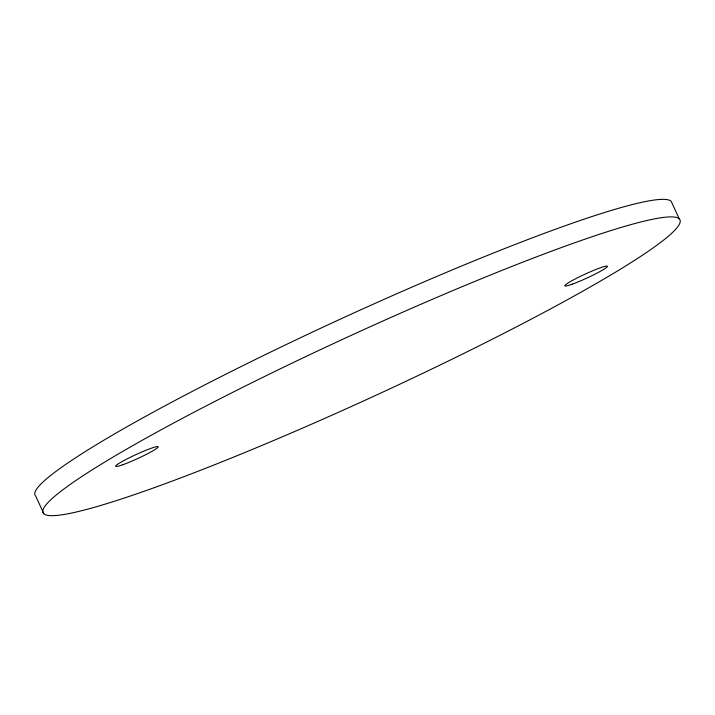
<?xml version="1.0" encoding="UTF-8"?>
<svg xmlns="http://www.w3.org/2000/svg" width="715" height="715" viewBox="0 0 715 715"><rect width="100%" height="100%" fill="white"/><g stroke="black" fill="none" stroke-linecap="round" stroke-linejoin="round"><path stroke-width="1.07" d="M679.25 218.844L671.179 201.299A350.484 32.372 -24.7 0 0 328.382 324.655A350.484 32.372 -24.7 0 0 35.75 496.156L43.821 513.701M123.096 464.634A23.434 2.163 -24.7 0 0 157.854 447.429A23.434 2.163 -24.7 0 0 129.719 457.564A23.434 2.163 -24.7 0 0 123.096 464.634M572.232 284.168A23.434 2.163 -24.7 0 0 607.053 266.954A23.434 2.163 -24.7 0 0 579.025 277.027A23.434 2.163 -24.7 0 0 572.232 284.168M154.61 487.541A350.484 32.372 -24.7 0 0 674.915 230.096A350.484 32.372 -24.7 0 0 255.067 381.175A350.484 32.372 -24.7 0 0 154.61 487.541"/></g></svg>
